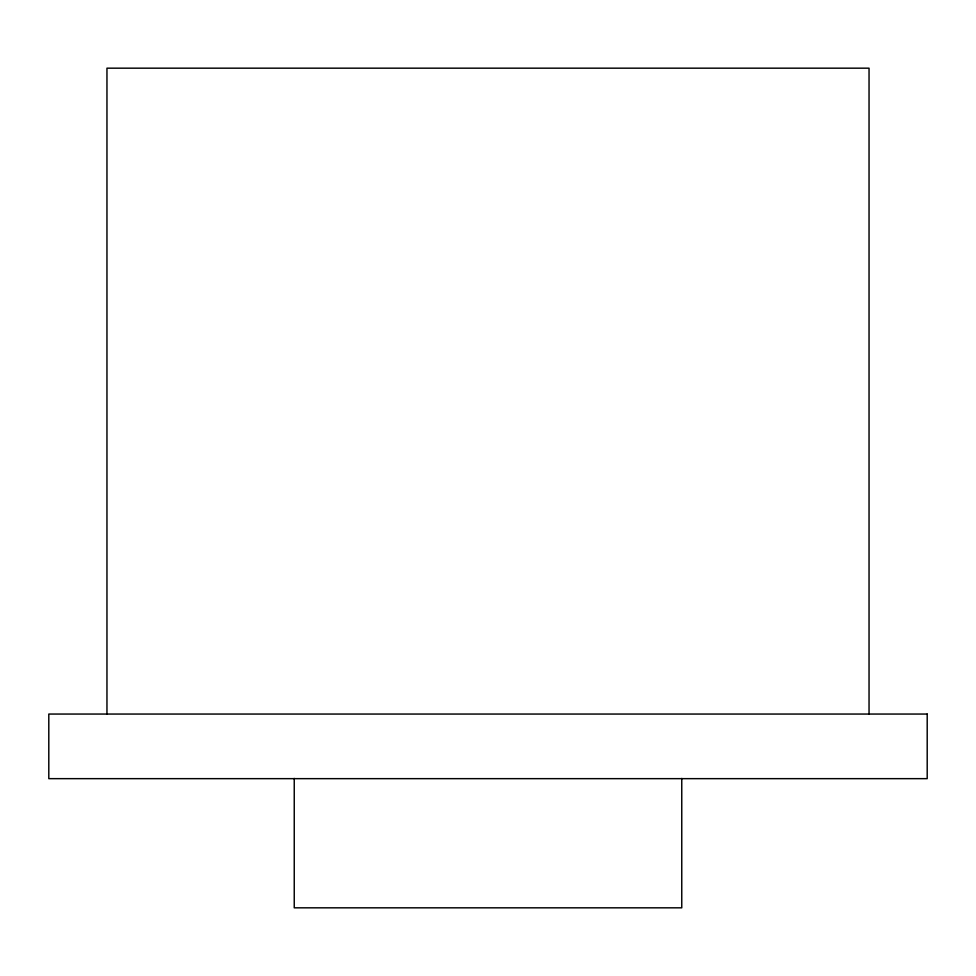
<?xml version="1.0" encoding="UTF-8"?>
<svg xmlns="http://www.w3.org/2000/svg" width="976" height="976" viewBox="0 0 976 976"><rect width="100%" height="100%" fill="white"/><g stroke="black" fill="none" stroke-linecap="round" stroke-linejoin="round"><path stroke-width="1.46" d="M869.043 714.054L869.043 68.174L106.957 68.174L106.957 714.054M681.76 778.433L681.76 907.826L294.24 907.826L294.24 778.433M927.2 714.054L48.8 714.054L48.8 778.653L927.2 778.653L927.2 714.054"/></g></svg>
